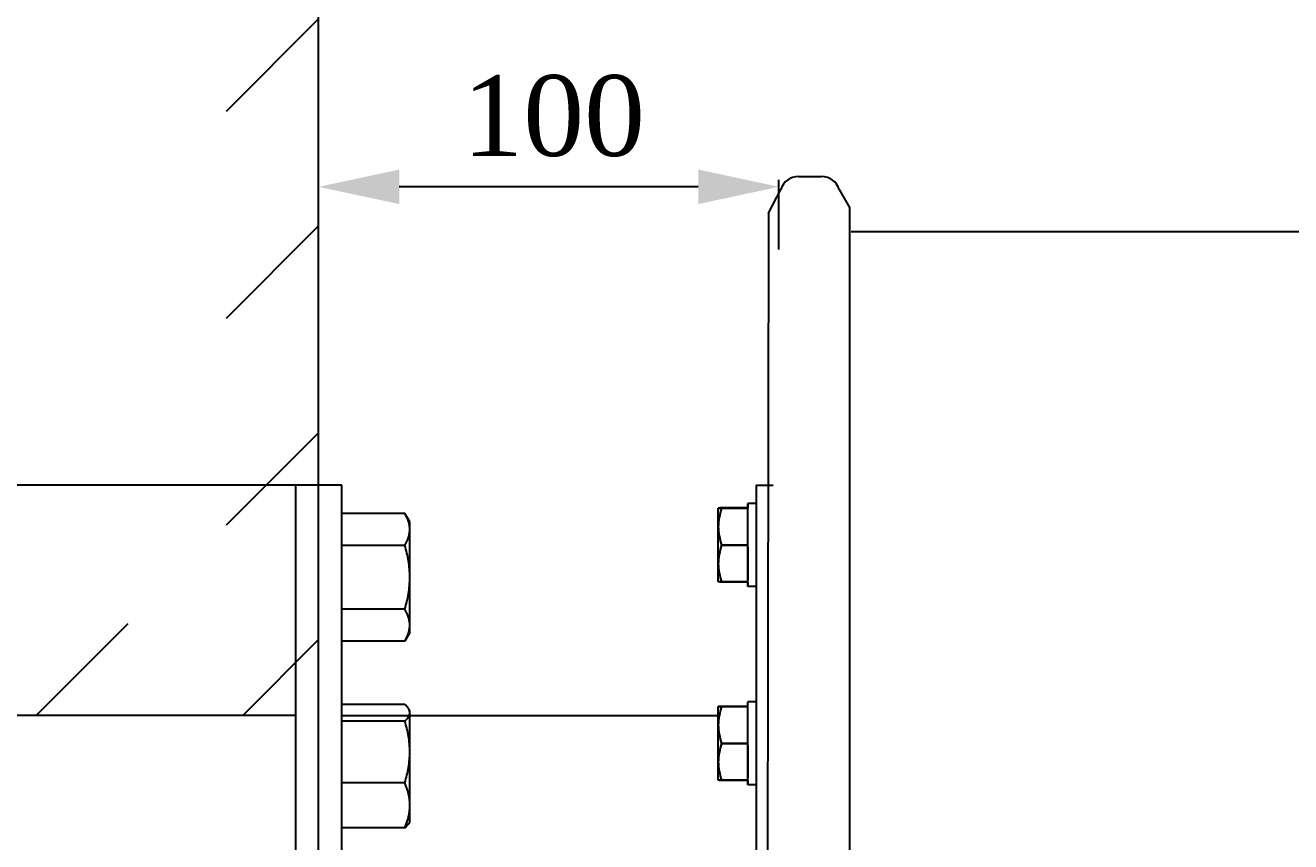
# Model space of a CAD drawing. Header units: millimetres. Extents: x 324 to 7054, y -67 to 2159.
# Drawn here: x 5983 to 6257.8, y 1594.6 to 1771.8 of the extents above; entities that cross this region are included whole.
import ezdxf

# ---------------------------------------------------------------- set-up
doc = ezdxf.new("R2010")
doc.units = ezdxf.units.MM
doc.header["$LTSCALE"] = 153.67
doc.header["$PDMODE"] = 3
doc.header["$PDSIZE"] = 8
doc.layers.get('0').update_dxf_attribs({"linetype": 'CONTINUOUS'})
doc.layers.get('Defpoints').update_dxf_attribs({"linetype": 'CONTINUOUS'})
doc.layers.add('00_BUW_DATUM', color=7, linetype='CONTINUOUS')
doc.layers.add('02___PRT_ALL_AXES', color=7, linetype='CONTINUOUS')
doc.styles.get("Standard").update_dxf_attribs({"font": 'times.ttf'})
doc.dimstyles.new('DIMSTYLE_1', dxfattribs={"dimtxt": 17.5, "dimasz": 17.5, "dimexe": 1.5, "dimexo": 1, "dimgap": 0.875, "dimtad": 1, "dimdsep": 46, "dimtxsty": 'Standard', "dimblk": '_FILLED', "dimblk1": '_FILLED', "dimblk2": '_FILLED', "dimcen": 0.09, "dimazin": 2, "dimtp": 0.01, "dimtm": 0.01, "dimtfac": 1, "dimtofl": 0, "dimtmove": 0, "dimatfit": 3, "dimldrblk": '_FILLED', "dimfxl": 1, "dimtolj": 1, "dimarcsym": 0})
doc.dimstyles.new('DIMSTYLE_2', dxfattribs={"dimtxt": 17.5, "dimasz": 17.5, "dimexe": 1.5, "dimexo": 1, "dimgap": 0.875, "dimtad": 1, "dimdec": 0, "dimdsep": 46, "dimtxsty": 'Standard', "dimblk": '_FILLED', "dimblk1": '_FILLED', "dimblk2": '_FILLED', "dimcen": 0.09, "dimazin": 2, "dimtp": 0.01, "dimtm": 0.01, "dimtfac": 1, "dimtdec": 0, "dimtofl": 0, "dimtmove": 0, "dimatfit": 3, "dimldrblk": '_FILLED', "dimfxl": 1, "dimtolj": 1, "dimarcsym": 0})

# ---------------------------------------------------------------- blocks, each defined once
blk = doc.blocks.new('_FILLED')
at = {"color": 0, "linetype": 'ByBlock'}
blk.add_solid([(0, 0), (-1, 0.214), (-1, -0.214)], dxfattribs=at)
blk = doc.blocks.new('*D210')
at = {"color": 0, "linetype": 'ByBlock', "lineweight": -2}
for p, q in [((6046.66, 1676.98), (6046.66, 1817.81)), ((6720.66, 1646.98), (6720.66, 1817.81)), ((6064.16, 1816.31), (6703.16, 1816.31))]:
    blk.add_line(p, q, dxfattribs=at)
at = {"layer": 'Defpoints', "color": 0}
for p in [(6720.66, 1816.31), (6046.66, 1675.98), (6720.66, 1645.98)]:
    blk.add_point(p, dxfattribs=at)
at = {"color": 0, "linetype": 'ByBlock', "lineweight": -2, "xscale": 17.5, "yscale": 17.5, "zscale": 17.5, "rotation": 180}
blk.add_blockref('_FILLED', (6046.66, 1816.31), dxfattribs=at)
at = {"color": 0, "linetype": 'ByBlock', "lineweight": -2, "xscale": 17.5, "yscale": 17.5, "zscale": 17.5}
blk.add_blockref('_FILLED', (6720.66, 1816.31), dxfattribs=at)
at = {"color": 0, "insert": (6402.09, 1840.52), "char_height": 17.5, "attachment_point": 2, "line_spacing_factor": 0.9}
blk.add_mtext('\\A1;\\A1;675', dxfattribs=at)
blk = doc.blocks.new('*D211')
at = {"color": 0, "linetype": 'ByBlock', "lineweight": -2}
for p, q in [((6046.66, 1622.34), (6046.66, 1738.22)), ((6146.61, 1723.15), (6146.61, 1738.22)), ((6129.11, 1736.72), (6064.16, 1736.72))]:
    blk.add_line(p, q, dxfattribs=at)
at = {"layer": 'Defpoints', "color": 0}
for p in [(6046.66, 1736.72), (6146.61, 1722.15), (6046.66, 1621.34)]:
    blk.add_point(p, dxfattribs=at)
at = {"color": 0, "linetype": 'ByBlock', "lineweight": -2, "xscale": 17.5, "yscale": 17.5, "zscale": 17.5, "rotation": 180}
blk.add_blockref('_FILLED', (6046.66, 1736.72), dxfattribs=at)
at = {"color": 0, "linetype": 'ByBlock', "lineweight": -2, "xscale": 17.5, "yscale": 17.5, "zscale": 17.5}
blk.add_blockref('_FILLED', (6146.61, 1736.72), dxfattribs=at)
at = {"color": 0, "insert": (6097.71, 1760.93), "char_height": 17.5, "attachment_point": 2, "line_spacing_factor": 0.9}
blk.add_mtext('\\A1;100', dxfattribs=at)
blk = doc.blocks.new('*D215')
at = {"color": 0, "linetype": 'ByBlock', "lineweight": -2}
for p, q in [((6041.66, 1671.98), (5814.92, 1671.98)), ((5816.42, 1654.48), (5816.42, 1369.48)), ((6041.66, 1351.98), (5814.92, 1351.98))]:
    blk.add_line(p, q, dxfattribs=at)
at = {"layer": 'Defpoints', "color": 0}
for p in [(6042.66, 1671.98), (5816.42, 1351.98), (6042.66, 1351.98)]:
    blk.add_point(p, dxfattribs=at)
at = {"color": 0, "linetype": 'ByBlock', "lineweight": -2, "xscale": 17.5, "yscale": 17.5, "zscale": 17.5}
for p, rotation in [((5816.42, 1671.98), 90), ((5816.42, 1351.98), 270)]:
    blk.add_blockref('_FILLED', p, dxfattribs=dict(at, rotation=rotation))
at = {"color": 0, "insert": (5792.21, 1528.57), "char_height": 17.5, "attachment_point": 2, "rotation": 90, "line_spacing_factor": 0.9}
blk.add_mtext('\\A1;320', dxfattribs=at)
blk = doc.blocks.new('*D216')
at = {"color": 0, "linetype": 'ByBlock', "lineweight": -2}
for p, q in [((6041.66, 1621.98), (5861.18, 1621.98)), ((5862.68, 1419.48), (5862.68, 1604.48)), ((6041.66, 1401.98), (5861.18, 1401.98))]:
    blk.add_line(p, q, dxfattribs=at)
at = {"layer": 'Defpoints', "color": 0}
for p in [(5862.68, 1621.98), (6042.66, 1621.98), (6042.66, 1401.98)]:
    blk.add_point(p, dxfattribs=at)
at = {"color": 0, "linetype": 'ByBlock', "lineweight": -2, "xscale": 17.5, "yscale": 17.5, "zscale": 17.5}
for p, rotation in [((5862.68, 1621.98), 90), ((5862.68, 1401.98), 270)]:
    blk.add_blockref('_FILLED', p, dxfattribs=dict(at, rotation=rotation))
at = {"color": 0, "insert": (5838.47, 1523.56), "char_height": 17.5, "attachment_point": 2, "rotation": 90, "line_spacing_factor": 0.9}
blk.add_mtext('\\A1;220', dxfattribs=at)

msp = doc.modelspace()

# ---------------------------------------------------------------- hatches: boundary and pattern name
at = {"linetype": 'ByBlock'}
h = msp.add_hatch(dxfattribs=at)
h.set_pattern_fill('ANSI31', color=256, scale=10)
h.set_pattern_definition([(45, (4677.624, 0), (-22.45064, 22.45064), [])])
h.paths.add_polyline_path([(5928.26613, 1621.97699), (5928.26613, 1641.97699), (6026.65862, 1641.97699), (6026.65862, 1671.97699), (6026.65862, 1691.97699), (6026.65862, 1921.95399), (6046.65862, 1921.95399), (6046.65862, 1621.95399)])

# ---------------------------------------------------------------- linework, layer by layer
for p, q in [((6046.65862, 1699), (6046.65862, 1915)), ((6046.65862, 1671.97699), (6041.65862, 1671.97699)), ((6041.65862, 1671.97699), (6041.65862, 1351.97699)), ((6139.85862, 1666.53177), (6139.85862, 1666.97699)), ((6139.85862, 1666.53177), (6139.85862, 1666.97699)), ((6139.85862, 1666.49352), (6139.85862, 1666.9402)), ((6139.85862, 1658.53334), (6139.85862, 1659.41736)), ((6139.85862, 1658.53334), (6139.85862, 1659.41736)), ((6139.85862, 1658.45083), (6139.85862, 1659.34265)), ((6139.85862, 1650.97699), (6139.85862, 1651.41385)), ((6139.85862, 1650.97699), (6139.85862, 1651.41385)), ((6139.85862, 1650.93629), (6139.85862, 1651.36723)), ((6051.65862, 1621.97699), (6133.45862, 1621.97699)), ((6051.65862, 1621.97699), (6133.45862, 1621.97699)), ((6051.65862, 1621.97699), (6133.45862, 1621.97699)), ((6139.85862, 1623.48479), (6139.85862, 1623.92169)), ((6139.85862, 1623.48479), (6139.85862, 1623.92169)), ((6139.85862, 1623.43213), (6139.85862, 1623.88493)), ((6139.85862, 1615.47542), (6139.85862, 1616.36793)), ((6139.85862, 1615.47542), (6139.85862, 1616.36793)), ((6139.85862, 1615.39992), (6139.85862, 1616.28016)), ((6139.85862, 1607.92169), (6139.85862, 1608.35842)), ((6139.85862, 1607.92169), (6139.85862, 1608.35842)), ((6139.85862, 1607.88099), (6139.85862, 1608.31812))]:
    msp.add_line(p, q, dxfattribs=at)
at = {"layer": '00_BUW_DATUM', "color": 7, "linetype": 'ByBlock'}
for p, q in [((6065.38683, 1665.8334), (6051.65862, 1665.8334)), ((6066.45862, 1663.97699), (6065.38683, 1665.8334)), ((6066.45862, 1639.97699), (6066.45862, 1663.97699)), ((6065.38683, 1658.9052), (6051.65862, 1658.9052)), ((6065.38683, 1645.04879), (6051.65862, 1645.04879)), ((6065.38683, 1638.12059), (6051.65862, 1638.12059)), ((6066.45862, 1639.97699), (6065.38683, 1638.12059)), ((6065.38683, 1624.3562), (6051.65862, 1624.3562)), ((6066.45862, 1622.97194), (6066.21422, 1623.39526)), ((6066.45862, 1598.97194), (6066.45862, 1622.97194)), ((6065.38683, 1620.7699), (6051.65862, 1620.7699)), ((6065.38683, 1607.38564), (6051.65862, 1607.38564)), ((6065.38683, 1597.58768), (6051.65862, 1597.58768)), ((6066.45862, 1598.97194), (6066.21422, 1598.54863))]:
    msp.add_line(p, q, dxfattribs=at)
at = {"layer": '00_BUW_DATUM', "linetype": 'ByBlock'}
for p, q in [((6133.45862, 1650.97699), (6133.45862, 1666.97699)), ((6133.45862, 1666.97699), (6139.85862, 1666.97699)), ((6133.45862, 1650.97699), (6133.45862, 1666.97699)), ((6133.45862, 1666.97699), (6139.85862, 1666.97699)), ((6133.45862, 1650.97731), (6133.45862, 1666.97668)), ((6139.85862, 1667.0177), (6134.17315, 1667.0177)), ((6139.85862, 1666.93566), (6134.17315, 1666.93566)), ((6139.85862, 1666.97699), (6139.85862, 1667.97699)), ((6141.65862, 1667.97699), (6139.85862, 1667.97699)), ((6139.85862, 1666.97699), (6139.85862, 1667.97699)), ((6141.65862, 1667.97699), (6139.85862, 1667.97699)), ((6139.85862, 1667.97699), (6139.85862, 1666.93566)), ((6141.65862, 1667.97699), (6139.85862, 1667.97699)), ((6139.85862, 1659.41736), (6139.85862, 1666.53177)), ((6139.85862, 1659.41736), (6139.85862, 1666.53177)), ((6139.85862, 1659.34265), (6139.85862, 1666.49352)), ((6139.85862, 1658.97699), (6134.17315, 1658.97699)), ((6139.85862, 1658.97699), (6134.17315, 1658.97699)), ((6139.85862, 1658.89496), (6134.17315, 1658.89496)), ((6139.85862, 1658.53334), (6139.85862, 1651.41385)), ((6139.85862, 1658.53334), (6139.85862, 1651.41385)), ((6139.85862, 1651.36723), (6139.85862, 1658.45083)), ((6139.85862, 1650.97699), (6133.45862, 1650.97699)), ((6139.85862, 1650.97699), (6133.45862, 1650.97699)), ((6139.85862, 1650.93629), (6134.17315, 1650.93629)), ((6139.85862, 1650.97699), (6139.85862, 1649.97699)), ((6139.85862, 1650.97699), (6139.85862, 1649.97699)), ((6139.85862, 1649.97699), (6139.85862, 1650.93629)), ((6141.65862, 1649.97699), (6139.85862, 1649.97699)), ((6141.65862, 1649.97699), (6139.85862, 1649.97699)), ((6141.65862, 1649.97699), (6139.85862, 1649.97699)), ((6139.85862, 1623.92169), (6139.85862, 1624.92169)), ((6141.65862, 1624.92169), (6139.85862, 1624.92169)), ((6139.85862, 1623.92169), (6139.85862, 1624.92169)), ((6141.65862, 1624.92169), (6139.85862, 1624.92169)), ((6139.85862, 1623.88036), (6139.85862, 1624.92169)), ((6141.65862, 1624.92169), (6139.85862, 1624.92169)), ((6133.45862, 1607.92169), (6133.45862, 1623.92169)), ((6133.45862, 1623.92169), (6139.85862, 1623.92169)), ((6133.45862, 1607.92169), (6133.45862, 1623.92169)), ((6133.45862, 1623.92169), (6139.85862, 1623.92169)), ((6133.45862, 1607.922), (6133.45862, 1623.92137)), ((6139.85862, 1623.96239), (6134.17315, 1623.96239)), ((6139.85862, 1623.88036), (6134.17315, 1623.88036)), ((6139.85862, 1616.36793), (6139.85862, 1623.48479)), ((6139.85862, 1616.36793), (6139.85862, 1623.48479)), ((6139.85862, 1616.28016), (6139.85862, 1623.43213)), ((6139.85862, 1615.92169), (6134.17315, 1615.92169)), ((6139.85862, 1615.92169), (6134.17315, 1615.92169)), ((6139.85862, 1615.83965), (6134.17315, 1615.83965)), ((6139.85862, 1615.47542), (6139.85862, 1608.35842)), ((6139.85862, 1615.47542), (6139.85862, 1608.35842)), ((6139.85862, 1608.31812), (6139.85862, 1615.39992)), ((6139.85862, 1607.92169), (6133.45862, 1607.92169)), ((6139.85862, 1607.92169), (6133.45862, 1607.92169)), ((6139.85862, 1607.88099), (6134.17315, 1607.88099)), ((6139.85862, 1607.92169), (6139.85862, 1606.92169)), ((6139.85862, 1607.92169), (6139.85862, 1606.92169)), ((6139.85862, 1606.92169), (6139.85862, 1607.88099)), ((6141.65862, 1606.92169), (6139.85862, 1606.92169)), ((6141.65862, 1606.92169), (6139.85862, 1606.92169)), ((6141.65862, 1606.92169), (6139.85862, 1606.92169))]:
    msp.add_line(p, q, dxfattribs=at)
at = {"layer": '00_BUW_DATUM', "color": 7, "linetype": 'ByBlock'}
for points, knots in [([(6066.45862, 1662.3693), (6066.45862, 1662.6631), (6066.40741, 1663.25759), (6066.1079, 1664.44557), (6065.70078, 1665.28962), (6065.38683, 1665.8334)], [0, 0, 0, 0, 0.24057587, 0.48584751, 1, 1, 1, 1]), ([(6065.38683, 1658.9052), (6065.70078, 1659.44897), (6066.1079, 1660.29303), (6066.40741, 1661.481), (6066.45862, 1662.0755), (6066.45862, 1662.3693)], [0, 0, 0, 0, 0.514152504, 0.759424143, 1, 1, 1, 1]), ([(6066.45862, 1651.97699), (6066.45862, 1653.14815), (6066.25402, 1655.49425), (6065.71178, 1657.77952), (6065.38683, 1658.9052)], [0, 0, 0, 0, 0.499895669, 1, 1, 1, 1]), ([(6065.38683, 1645.04879), (6065.71178, 1646.17447), (6066.25402, 1648.45974), (6066.45862, 1650.80584), (6066.45862, 1651.97699)], [0, 0, 0, 0, 0.500104345, 1, 1, 1, 1]), ([(6066.45862, 1641.58469), (6066.45862, 1641.87849), (6066.40741, 1642.47298), (6066.1079, 1643.66096), (6065.70078, 1644.50501), (6065.38683, 1645.04879)], [0, 0, 0, 0, 0.24057587, 0.48584751, 1, 1, 1, 1]), ([(6065.38683, 1638.12059), (6065.70078, 1638.66436), (6066.1079, 1639.50842), (6066.40741, 1640.69639), (6066.45862, 1641.29089), (6066.45862, 1641.58469)], [0, 0, 0, 0, 0.514152504, 0.759424143, 1, 1, 1, 1]), ([(6066.21422, 1623.39526), (6066.16585, 1623.47903), (6065.93135, 1623.83306), (6065.63032, 1624.13789), (6065.38683, 1624.3562)], [0, 0, 0, 0, 0.228277532, 1, 1, 1, 1]), ([(6065.38683, 1620.7699), (6065.54188, 1620.90892), (6065.82546, 1621.18549), (6066.17372, 1621.62965), (6066.40295, 1622.08759), (6066.45862, 1622.40952), (6066.45862, 1622.56305)], [0, 0, 0, 0, 0.291041549, 0.552398373, 0.785431009, 1, 1, 1, 1]), ([(6066.45862, 1622.56305), (6066.45862, 1622.70369), (6066.41257, 1622.99664), (6066.28975, 1623.26445), (6066.21422, 1623.39526)], [0, 0, 0, 0, 0.482146688, 1, 1, 1, 1]), ([(6066.45862, 1614.07777), (6066.45862, 1615.20929), (6066.2536, 1617.47794), (6065.71146, 1619.68364), (6065.38683, 1620.7699)], [0, 0, 0, 0, 0.499511941, 1, 1, 1, 1]), ([(6065.38683, 1607.38564), (6065.71146, 1608.4719), (6066.2536, 1610.6776), (6066.45862, 1612.94625), (6066.45862, 1614.07777)], [0, 0, 0, 0, 0.500488073, 1, 1, 1, 1]), ([(6066.45862, 1602.48666), (6066.45862, 1603.31759), (6066.24829, 1605.00146), (6065.70763, 1606.59983), (6065.38683, 1607.38564)], [0, 0, 0, 0, 0.494686466, 1, 1, 1, 1]), ([(6065.38683, 1597.58768), (6065.70763, 1598.3735), (6066.24829, 1599.97186), (6066.45862, 1601.65573), (6066.45862, 1602.48666)], [0, 0, 0, 0, 0.505313548, 1, 1, 1, 1]), ([(6066.21422, 1598.54863), (6066.16585, 1598.46485), (6065.93135, 1598.11082), (6065.63032, 1597.80599), (6065.38683, 1597.58768)], [0, 0, 0, 0, 0.228277532, 1, 1, 1, 1])]:
    msp.add_open_spline(points, degree=3, knots=knots, dxfattribs=at)
at = {"layer": '00_BUW_DATUM', "linetype": 'ByBlock'}
for points, knots in [([(6134.17315, 1667.0177), (6134.07467, 1667.01467), (6133.93512, 1667.01011), (6133.76147, 1667.0029), (6133.65766, 1666.99813), (6133.57708, 1666.9926), (6133.51269, 1666.98914), (6133.48351, 1666.98225), (6133.45862, 1666.98116), (6133.45862, 1666.97668)], [0, 0, 0, 0, 0.412424599, 0.583858236, 0.728742188, 0.844605655, 0.929348389, 0.981238142, 1, 1, 1, 1]), ([(6134.17315, 1666.97699), (6133.95748, 1666.32998), (6133.5963, 1665.01533), (6133.45862, 1663.65393), (6133.45862, 1662.97699)], [0, 0, 0, 0, 0.501864422, 1, 1, 1, 1]), ([(6134.17315, 1666.97699), (6133.95748, 1666.32998), (6133.5963, 1665.01533), (6133.45862, 1663.65393), (6133.45862, 1662.97699)], [0, 0, 0, 0, 0.501864422, 1, 1, 1, 1]), ([(6133.45862, 1666.97668), (6133.45862, 1666.9722), (6133.48351, 1666.9711), (6133.51268, 1666.96422), (6133.57707, 1666.96075), (6133.65765, 1666.95523), (6133.76146, 1666.95045), (6133.93511, 1666.94324), (6134.07467, 1666.93869), (6134.17315, 1666.93566)], [0, 0, 0, 0, 0.018742585, 0.070655721, 0.155371791, 0.271256253, 0.416129428, 0.587567446, 1, 1, 1, 1]), ([(6134.17315, 1666.93566), (6133.95745, 1666.28524), (6133.59625, 1664.96371), (6133.45862, 1663.59566), (6133.45862, 1662.91531)], [0, 0, 0, 0, 0.501793616, 1, 1, 1, 1]), ([(6133.45862, 1662.97699), (6133.45862, 1662.30006), (6133.59631, 1660.93867), (6133.95748, 1659.62401), (6134.17315, 1658.97699)], [0, 0, 0, 0, 0.498127019, 1, 1, 1, 1]), ([(6133.45862, 1662.97699), (6133.45862, 1662.30006), (6133.59631, 1660.93867), (6133.95748, 1659.62401), (6134.17315, 1658.97699)], [0, 0, 0, 0, 0.498127019, 1, 1, 1, 1]), ([(6133.45862, 1662.91531), (6133.45862, 1662.23497), (6133.59625, 1660.86692), (6133.95744, 1659.54538), (6134.17315, 1658.89496)], [0, 0, 0, 0, 0.498197822, 1, 1, 1, 1]), ([(6134.17315, 1658.97699), (6133.95748, 1658.32998), (6133.5963, 1657.01533), (6133.45862, 1655.65393), (6133.45862, 1654.97699)], [0, 0, 0, 0, 0.501864422, 1, 1, 1, 1]), ([(6134.17315, 1658.97699), (6133.95748, 1658.32998), (6133.5963, 1657.01533), (6133.45862, 1655.65393), (6133.45862, 1654.97699)], [0, 0, 0, 0, 0.501864422, 1, 1, 1, 1]), ([(6134.17315, 1658.89496), (6133.95752, 1658.25141), (6133.59635, 1656.94375), (6133.45862, 1655.5891), (6133.45862, 1654.91562)], [0, 0, 0, 0, 0.501937384, 1, 1, 1, 1]), ([(6133.45862, 1654.97699), (6133.45862, 1654.30006), (6133.59631, 1652.93867), (6133.95748, 1651.62401), (6134.17315, 1650.97699)], [0, 0, 0, 0, 0.498127019, 1, 1, 1, 1]), ([(6133.45862, 1654.97699), (6133.45862, 1654.30006), (6133.59631, 1652.93867), (6133.95748, 1651.62401), (6134.17315, 1650.97699)], [0, 0, 0, 0, 0.498127019, 1, 1, 1, 1]), ([(6133.45862, 1654.91562), (6133.45862, 1654.24216), (6133.59636, 1652.88751), (6133.95752, 1651.57985), (6134.17315, 1650.93629)], [0, 0, 0, 0, 0.498054058, 1, 1, 1, 1]), ([(6134.17315, 1650.93629), (6134.07467, 1650.93932), (6133.93512, 1650.94387), (6133.76147, 1650.95108), (6133.65766, 1650.95586), (6133.57708, 1650.96139), (6133.51269, 1650.96485), (6133.48351, 1650.97174), (6133.45862, 1650.97283), (6133.45862, 1650.97731)], [0, 0, 0, 0, 0.412424612, 0.583858253, 0.728742208, 0.844605676, 0.929348407, 0.981238149, 1, 1, 1, 1]), ([(6134.17315, 1623.96239), (6134.07467, 1623.95936), (6133.93512, 1623.95481), (6133.76147, 1623.9476), (6133.65766, 1623.94282), (6133.57708, 1623.9373), (6133.51269, 1623.93383), (6133.48351, 1623.92694), (6133.45862, 1623.92586), (6133.45862, 1623.92137)], [0, 0, 0, 0, 0.412424599, 0.583858236, 0.728742188, 0.844605655, 0.929348389, 0.981238142, 1, 1, 1, 1]), ([(6134.17315, 1623.92169), (6133.95748, 1623.27468), (6133.5963, 1621.96003), (6133.45862, 1620.59863), (6133.45862, 1619.92169)], [0, 0, 0, 0, 0.501864422, 1, 1, 1, 1]), ([(6134.17315, 1623.92169), (6133.95748, 1623.27468), (6133.5963, 1621.96003), (6133.45862, 1620.59863), (6133.45862, 1619.92169)], [0, 0, 0, 0, 0.501864422, 1, 1, 1, 1]), ([(6133.45862, 1623.92137), (6133.45862, 1623.9169), (6133.48351, 1623.9158), (6133.51268, 1623.90892), (6133.57707, 1623.90545), (6133.65765, 1623.89993), (6133.76146, 1623.89515), (6133.93511, 1623.88794), (6134.07467, 1623.88339), (6134.17315, 1623.88036)], [0, 0, 0, 0, 0.018742585, 0.070655721, 0.155371791, 0.271256253, 0.416129428, 0.587567446, 1, 1, 1, 1]), ([(6134.17315, 1623.88036), (6133.95745, 1623.22994), (6133.59625, 1621.90841), (6133.45862, 1620.54036), (6133.45862, 1619.86)], [0, 0, 0, 0, 0.501793616, 1, 1, 1, 1]), ([(6133.45862, 1619.92169), (6133.45862, 1619.24476), (6133.59631, 1617.88336), (6133.95748, 1616.56871), (6134.17315, 1615.92169)], [0, 0, 0, 0, 0.498127019, 1, 1, 1, 1]), ([(6133.45862, 1619.92169), (6133.45862, 1619.24476), (6133.59631, 1617.88336), (6133.95748, 1616.56871), (6134.17315, 1615.92169)], [0, 0, 0, 0, 0.498127019, 1, 1, 1, 1]), ([(6133.45862, 1619.86), (6133.45862, 1619.17966), (6133.59625, 1617.81161), (6133.95744, 1616.49008), (6134.17315, 1615.83965)], [0, 0, 0, 0, 0.498197822, 1, 1, 1, 1]), ([(6134.17315, 1615.92169), (6133.95748, 1615.27468), (6133.5963, 1613.96003), (6133.45862, 1612.59863), (6133.45862, 1611.92169)], [0, 0, 0, 0, 0.501864422, 1, 1, 1, 1]), ([(6134.17315, 1615.92169), (6133.95748, 1615.27468), (6133.5963, 1613.96003), (6133.45862, 1612.59863), (6133.45862, 1611.92169)], [0, 0, 0, 0, 0.501864422, 1, 1, 1, 1]), ([(6134.17315, 1615.83965), (6133.95752, 1615.1961), (6133.59635, 1613.88844), (6133.45862, 1612.53379), (6133.45862, 1611.86032)], [0, 0, 0, 0, 0.501937384, 1, 1, 1, 1]), ([(6133.45862, 1611.92169), (6133.45862, 1611.24476), (6133.59631, 1609.88336), (6133.95748, 1608.56871), (6134.17315, 1607.92169)], [0, 0, 0, 0, 0.498127019, 1, 1, 1, 1]), ([(6133.45862, 1611.92169), (6133.45862, 1611.24476), (6133.59631, 1609.88336), (6133.95748, 1608.56871), (6134.17315, 1607.92169)], [0, 0, 0, 0, 0.498127019, 1, 1, 1, 1]), ([(6133.45862, 1611.86032), (6133.45862, 1611.18686), (6133.59636, 1609.83221), (6133.95752, 1608.52455), (6134.17315, 1607.88099)], [0, 0, 0, 0, 0.498054058, 1, 1, 1, 1]), ([(6134.17315, 1607.88099), (6134.07467, 1607.88402), (6133.93512, 1607.88857), (6133.76147, 1607.89578), (6133.65766, 1607.90055), (6133.57708, 1607.90608), (6133.51269, 1607.90954), (6133.48351, 1607.91644), (6133.45862, 1607.91752), (6133.45862, 1607.922)], [0, 0, 0, 0, 0.412424612, 0.583858253, 0.728742208, 0.844605676, 0.929348407, 0.981238149, 1, 1, 1, 1])]:
    msp.add_open_spline(points, degree=3, knots=knots, dxfattribs=at)
at = {"layer": '02___PRT_ALL_AXES', "linetype": 'ByBlock'}
for p, q in [((6150.83854, 1738.97699), (6155.8787, 1738.97699)), ((6144.38871, 1731), (6147.01333, 1736.14648)), ((6159.70392, 1736.14648), (6161.92854, 1732.26046)), ((6161.92854, 1732.26046), (6161.92854, 1526.51699)), ((6144.38871, 1731), (6143.98871, 1526.51699)), ((6700.98871, 1726.97699), (6162.32854, 1726.97699)), ((6046.65862, 1351.97699), (6046.65862, 1671.97699)), ((6051.65862, 1671.97699), (6046.65862, 1671.97699)), ((6046.65862, 1351.97699), (6046.65862, 1671.97699)), ((6051.65862, 1671.97699), (6046.65862, 1671.97699)), ((6046.65862, 1351.97699), (6046.65862, 1671.97699)), ((6051.65862, 1671.97699), (6046.65862, 1671.97699)), ((6051.65862, 1351.97699), (6051.65862, 1671.97699)), ((6051.65862, 1351.97699), (6051.65862, 1671.97699)), ((6051.65862, 1351.97699), (6051.65862, 1671.97699)), ((6141.65862, 1671.97699), (6141.65862, 1351.97699)), ((6141.65862, 1671.97699), (6143.98871, 1671.97699)), ((6141.65862, 1671.97699), (6141.65862, 1351.97699)), ((6141.65862, 1671.97699), (6144.38871, 1671.97699)), ((6141.65862, 1671.97699), (6141.65862, 1351.97699)), ((6141.65862, 1671.97699), (6145.38871, 1671.97699))]:
    msp.add_line(p, q, dxfattribs=at)
at = {"layer": '02___PRT_ALL_AXES', "color": 7, "linetype": 'ByBlock'}
for p, q in [((6046.65862, 1351.97699), (6046.65862, 1671.97699)), ((6051.65862, 1671.97699), (6046.65862, 1671.97699)), ((6051.65862, 1351.97699), (6051.65862, 1671.97699))]:
    msp.add_line(p, q, dxfattribs=at)
at = {"layer": '02___PRT_ALL_AXES', "linetype": 'ByBlock'}
for centre, start, end in [((6150.83854, 1734.97699), 90, 163), ((6155.8787, 1734.97699), 17, 90)]:
    msp.add_arc(centre, 4, start, end, dxfattribs=at)

# ---------------------------------------------------------------- dimensions: what is measured, and where the dimension line sits
at = {"linetype": 'ByBlock'}
dim = msp.add_linear_dim(base=(6720.65862, 1816.31484), p1=(6046.65862, 1675.97699), p2=(6720.65862, 1645.97699), text='\\A1;675', dimstyle='DIMSTYLE_1', override={"dimtxsty": 'Standard'}, dxfattribs=at)
dim.commit()
dim.dimension.update_dxf_attribs({"geometry": '*D210', "text_midpoint": (6402.08695, 1816.31484), "dimtype": 160})
for base, p1, p2, angle, dimstyle, picture, middle in [((6046.65862, 1736.7198), (6146.61333, 1722.14648), (6046.65862, 1621.3359), 180, 'DIMSTYLE_2', '*D211', (6097.70961, 1736.7198)), ((5816.41838, 1351.97699), (6042.65862, 1671.97699), (6042.65862, 1351.97699), 270, 'DIMSTYLE_1', '*D215', (5816.41838, 1528.5724)), ((5862.67978, 1621.97699), (6042.65862, 1401.97699), (6042.65862, 1621.97699), 90, 'DIMSTYLE_1', '*D216', (5862.67978, 1523.56064))]:
    dim = msp.add_linear_dim(base=base, p1=p1, p2=p2, angle=angle, dimstyle=dimstyle, dxfattribs=at)
    dim.commit()
    dim.dimension.update_dxf_attribs({"geometry": picture, "text_midpoint": middle, "dimtype": 160})

doc.saveas('drawing.dxf')
